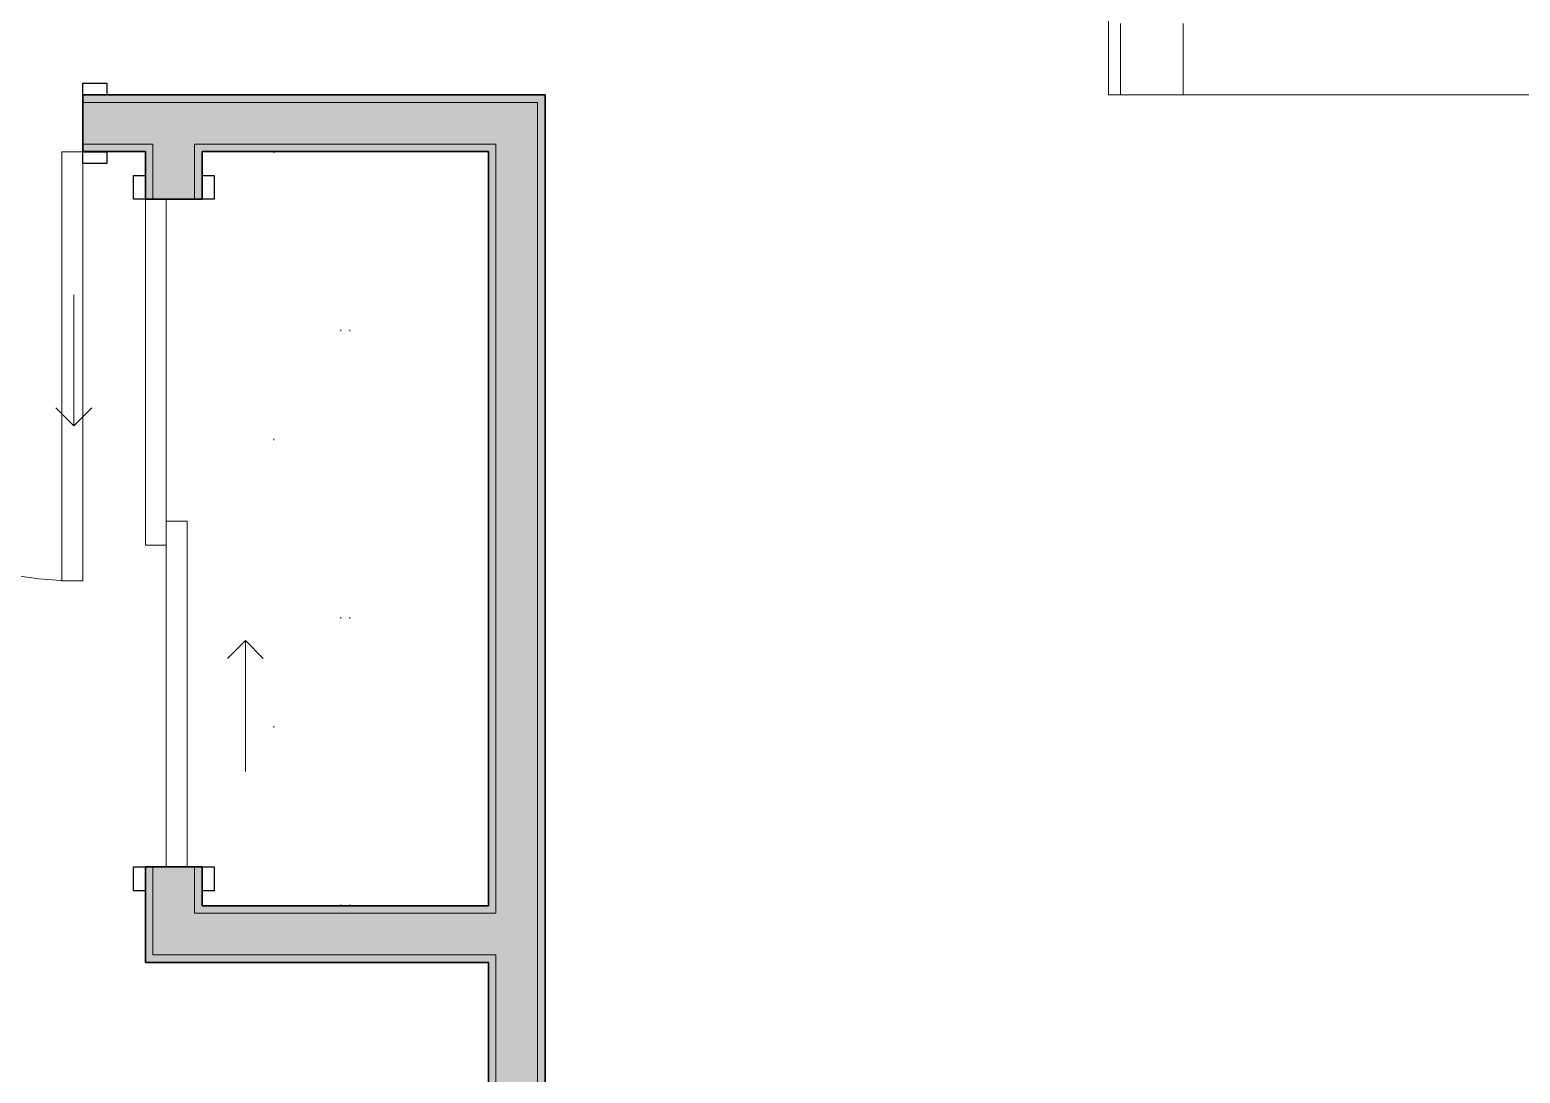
# Model space of a CAD drawing. Header units: inches. Extents: x 6 to 8416, y -388 to 6104.
# Drawn here: x 5555.7 to 5680.7, y 54.6 to 142.2 of the extents above; entities that cross this region are included whole.
import ezdxf

# ---------------------------------------------------------------- set-up
doc = ezdxf.new("R2010")
doc.units = ezdxf.units.IN
doc.header["$MEASUREMENT"] = 0
doc.linetypes.add('Dot 1_16_', pattern=[24, 0, -24])
doc.linetypes.add('Hidden 1_8_', pattern=[9, 6, -3])
for name, color, linetype, lineweight in [('A-DOOR', 31, 'Continuous', 18), ('A-DOOR-FRAM', 31, 'Continuous', 25), ('A-GENM', 13, 'Continuous', 18), ('A-WALL', 113, 'Continuous', 25), ('A-WALL-PATT', 111, 'Continuous', 35), ('I-WALL', 2, 'Continuous', 25), ('Q-CASE', 31, 'Continuous', 18)]:
    doc.layers.add(name, color=color, linetype=linetype, lineweight=lineweight)

# ---------------------------------------------------------------- blocks, each defined once
blk = doc.blocks.new('Unit-Double-Sliding-Flush-ICC ADA-AM - 56_ x 84_-FG-NR __U-S2 _ SLIDING CLOSET_-5466164-LEVEL 3 - PLAN Copy 1 Copy 1')
at = {"layer": 'A-DOOR', "lineweight": 9}
for p, q in [((10.5, 2.5), (9, 1)), ((9, 1), (10.5, -0.5)), ((20, 1), (9, 1)), ((-1, -3.875), (-1, -5.625)), ((-1, -3.875), (28, -3.875)), ((28, -3.875), (28, -5.625)), ((-28, -7.375), (-28, -5.625)), ((-28, -5.625), (-1, -5.625)), ((-1, -5.625), (1, -5.625)), ((1, -5.625), (-1, -5.625)), ((1, -7.375), (1, -5.625)), ((28, -5.625), (1, -5.625)), ((1, -7.375), (-28, -7.375)), ((-9, -13.375), (-10.5, -11.875)), ((-20, -13.375), (-9, -13.375)), ((-10.5, -14.875), (-9, -13.375))]:
    blk.add_line(p, q, dxfattribs=at)
at = {"layer": 'A-DOOR'}
for p, q in [((-1, -3.875), (28, -3.875)), ((-1, -5.625), (-1, -3.875)), ((28, -3.875), (28, -5.625)), ((-28, -5.625), (1, -5.625)), ((-28, -7.375), (-28, -5.625)), ((28, -5.625), (-1, -5.625)), ((1, -5.625), (1, -7.375)), ((1, -7.375), (-28, -7.375))]:
    blk.add_line(p, q, dxfattribs=at)
at = {"layer": 'A-DOOR-FRAM'}
for p, q in [((-30, -1.625), (-28, -1.625)), ((-30, -2.625), (-30, -1.625)), ((-28, -1.625), (-28, -2.625)), ((28, -1.625), (30, -1.625)), ((28, -2.625), (28, -1.625)), ((30, -1.625), (30, -2.625)), ((-28, -2.625), (-30, -2.625)), ((30, -2.625), (28, -2.625)), ((-30, -7.375), (-28, -7.375)), ((-30, -8.375), (-30, -7.375)), ((-28, -7.375), (-28, -8.375)), ((28, -7.375), (30, -7.375)), ((28, -8.375), (28, -7.375)), ((30, -7.375), (30, -8.375)), ((-28, -8.375), (-30, -8.375)), ((30, -8.375), (28, -8.375))]:
    blk.add_line(p, q, dxfattribs=at)
at = {"layer": 'A-DOOR-FRAM', "lineweight": 18}
for p, q in [((-30, -2.625), (-30, -1.625)), ((-30, -1.625), (-28, -1.625)), ((-28, -2.625), (-28, -1.625)), ((28, -2.625), (28, -1.625)), ((28, -1.625), (30, -1.625)), ((30, -2.625), (30, -1.625)), ((-28, -2.625), (-30, -2.625)), ((30, -2.625), (28, -2.625)), ((-30, -8.375), (-30, -7.375)), ((-30, -7.375), (-28, -7.375)), ((-28, -8.375), (-28, -7.375)), ((28, -8.375), (28, -7.375)), ((28, -7.375), (30, -7.375)), ((30, -8.375), (30, -7.375)), ((-28, -8.375), (-30, -8.375)), ((30, -8.375), (28, -8.375))]:
    blk.add_line(p, q, dxfattribs=at)
blk = doc.blocks.new('CW Closet Shelf-AM - CW Closet Shelf-AM-8361946-LEVEL 3 - PLAN Copy 1 Copy 1')
at = {"layer": 'Q-CASE', "linetype": 'Dot 1_16_', "lineweight": 9}
for p, q in [((32.36, 42), (-30.89, 42)), ((-30.89, 42), (-30.89, 24)), ((32.36, 24), (32.36, 42)), ((-30.89, 36.37), (32.36, 36.37)), ((-30.89, 35.62), (32.36, 35.62)), ((-30.89, 24), (32.36, 24))]:
    blk.add_line(p, q, dxfattribs=at)
blk = doc.blocks.new('Unit-Single-Flush-ICC ADA-AM - 36_ x 84_-NR _U-BE _ BED_-6492530-LEVEL 3 - PLAN Copy 1 Copy 1')
at = {"layer": 'A-DOOR'}
for p, q in [((16.25, -2.38), (18, -2.38)), ((16.25, -2.38), (16.25, -38.38)), ((18, -2.38), (18, -38.38)), ((16.25, -38.38), (18, -38.38))]:
    blk.add_line(p, q, dxfattribs=at)
at = {"layer": 'A-DOOR', "lineweight": 9}
blk.add_arc((18, -2.38), 36, 180, 270, dxfattribs=at)
at = {"layer": 'A-DOOR-FRAM'}
for p, q in [((-20, 2.38), (-20, 3.38)), ((-20, 3.38), (-18, 3.38)), ((-18, 3.38), (-18, 2.38)), ((18, 2.38), (18, 3.38)), ((18, 3.38), (20, 3.38)), ((20, 3.38), (20, 2.38)), ((-18, 2.38), (-20, 2.38)), ((20, 2.38), (18, 2.38)), ((-20, -2.38), (-18, -2.38)), ((-20, -3.37), (-20, -2.38)), ((-18, -2.38), (-18, -3.37)), ((18, -2.38), (20, -2.38)), ((18, -3.37), (18, -2.38)), ((20, -2.38), (20, -3.37)), ((-18, -3.37), (-20, -3.37)), ((20, -3.37), (18, -3.37))]:
    blk.add_line(p, q, dxfattribs=at)
at = {"layer": 'A-DOOR-FRAM', "lineweight": 18}
for p, q in [((-20, 3.38), (-18, 3.38)), ((-20, 3.38), (-20, 2.38)), ((-18, 3.38), (-18, 2.38)), ((18, 3.38), (20, 3.38)), ((18, 3.38), (18, 2.38)), ((20, 3.38), (20, 2.38)), ((-18, 2.38), (-20, 2.38)), ((20, 2.38), (18, 2.38)), ((-20, -3.37), (-20, -2.38)), ((-20, -2.38), (-18, -2.38)), ((-18, -3.37), (-18, -2.38)), ((18, -3.37), (18, -2.38)), ((18, -2.38), (20, -2.38)), ((20, -3.37), (20, -2.38)), ((-18, -3.37), (-20, -3.37)), ((20, -3.37), (18, -3.37))]:
    blk.add_line(p, q, dxfattribs=at)
blk = doc.blocks.new('GM IS - Type B_5 - island small AM - Type B - Island 4 - 6_ WIDE-V1122-LEVEL 3 - PLAN Copy 1 Copy 1')
at = {"layer": 'A-GENM', "lineweight": 9}
for p, q in [((0, 31.25), (-72, 31.25)), ((-72, 31.25), (-72, 0)), ((-72, 0), (-72, 31.25)), ((-72, 31.25), (0, 31.25)), ((0, 0), (0, 31.25)), ((0, 31.25), (0, 0)), ((-72, 0), (0, 0)), ((0, 0), (-72, 0))]:
    blk.add_line(p, q, dxfattribs=at)
at = {"layer": 'A-GENM', "linetype": 'Hidden 1_8_', "lineweight": 9}
for p, q in [((-71, 31.25), (-71, 0)), ((-65.75, 31.25), (-71, 31.25)), ((-71, 31.25), (-65.75, 31.25)), ((-71, 19.25), (-71, 31.25)), ((-71, 31.25), (-71, 0)), ((-65.75, 31.25), (-71, 31.25)), ((-71, 31.25), (-65.75, 31.25)), ((-71, 19.25), (-71, 31.25)), ((-71, 0), (-71, 31.25)), ((-71, 31.25), (-71, 0)), ((-71, 31.25), (-65.75, 31.25)), ((-65.75, 0), (-65.75, 31.25)), ((-65.75, 31.25), (-65.75, 18.25)), ((-65.75, 0), (-65.75, 31.25)), ((-65.75, 31.25), (-65.75, 18.25)), ((-65.75, 31.25), (-65.75, 0)), ((-6.25, 31.25), (-6.25, 0)), ((-1, 31.25), (-6.25, 31.25)), ((-6.25, 31.25), (-1, 31.25)), ((-6.25, 18.25), (-6.25, 31.25)), ((-6.25, 31.25), (-6.25, 0)), ((-6.25, 31.25), (-1, 31.25)), ((-1, 0), (-1, 31.25)), ((-1, 31.25), (-1, 19.25)), ((-1, 31.25), (-1, 0)), ((-71, 12), (-71, 19.25)), ((-71, 12), (-71, 19.25)), ((-1, 19.25), (-1, 12)), ((-6.25, 18.25), (-65.75, 18.25)), ((-65.75, 18.25), (-65.75, 13)), ((-65.75, 13), (-65.75, 18.25)), ((-65.75, 18.25), (-6.25, 18.25)), ((-65.75, 18.25), (-65.75, 13)), ((-65.75, 18.25), (-65.75, 13)), ((-65.75, 18.25), (-6.25, 18.25)), ((-6.25, 13), (-6.25, 18.25)), ((-6.25, 18.25), (-6.25, 13)), ((-6.25, 13), (-6.25, 18.25)), ((-65.75, 13), (-6.25, 13)), ((-6.25, 13), (-65.75, 13)), ((-65.75, 13), (-65.75, 0)), ((-65.75, 13), (-65.75, 0)), ((-6.25, 13), (-65.75, 13)), ((-6.25, 0), (-6.25, 13)), ((-71, 0), (-71, 12)), ((-71, 0), (-71, 12)), ((-1, 12), (-1, 0)), ((-71, 0), (-65.75, 0)), ((-65.75, 0), (-71, 0)), ((-71, 0), (-65.75, 0)), ((-65.75, 0), (-71, 0)), ((-71, 0), (-65.75, 0)), ((-6.25, 0), (-1, 0)), ((-1, 0), (-6.25, 0)), ((-6.25, 0), (-1, 0))]:
    blk.add_line(p, q, dxfattribs=at)

msp = doc.modelspace()

# ---------------------------------------------------------------- hatches: boundary and pattern name
at = {"layer": 'A-WALL-PATT', "transparency": 33554560}
h = msp.add_hatch(color=10, dxfattribs=at)
h.paths.add_polyline_path([(5598.29033733, 136.06077679), (5598.91533733, 136.06077679), (5598.91533733, 136.68577679), (5560.16533733, 136.68577679), (5560.16533733, 136.06077679)])
h.paths.add_polyline_path([(5524.16533733, 136.06077679), (5524.16533733, 136.68577679), (5464.35346563, 136.68577679), (5464.35346563, 136.06077679), (5489.52053685, 136.06077679)])
h.paths.add_polyline_path([(5428.35346563, 136.06077679), (5428.35346563, 136.68577679), (5423.54033733, 136.68577679), (5423.54033733, 136.06077679)])
h.paths.add_polyline_path([(5393.41533733, 136.06077679), (5420.04033733, 136.06077679), (5420.04033733, 136.68577679), (5393.41533733, 136.68577679)])
at = {"layer": 'A-WALL-PATT', "lineweight": 25, "transparency": 33554560}
for points in [[(5598.91533733, -23.18922321), (5598.91533733, 136.06077679), (5598.29033733, 136.06077679), (5598.29033733, -23.18922321)], [(5594.16533733, 68.06077679), (5594.16533733, 68.68577679), (5569.54033733, 68.68577679), (5569.54033733, 68.06077679)]]:
    msp.add_hatch(color=10, dxfattribs=at).paths.add_polyline_path(points)
h = msp.add_hatch(color=10, dxfattribs=at)
h.paths.add_polyline_path([(5594.16533733, 131.93577679), (5594.79033733, 131.93577679), (5594.79033733, 132.56077679), (5569.54033733, 132.56077679), (5569.54033733, 131.93577679), (5570.16533733, 131.93577679)])
h.paths.add_polyline_path([(5566.04033733, 131.93577679), (5566.04033733, 132.56077679), (5560.16533733, 132.56077679), (5560.16533733, 131.93577679), (5565.41533733, 131.93577679)])
h.paths.add_polyline_path([(5524.16533733, 131.93577679), (5524.16533733, 132.56077679), (5495.29033733, 132.56077679), (5495.29033733, 131.93577679), (5523.26303685, 131.93577679)])
h.paths.add_polyline_path([(5464.35346563, 131.93577679), (5489.79033733, 131.93577679), (5489.79033733, 132.56077679), (5464.35346563, 132.56077679)])
h.paths.add_polyline_path([(5428.35346563, 131.93577679), (5428.35346563, 132.56077679), (5419.54033733, 132.56077679), (5419.54033733, 131.93577679), (5422.03553685, 131.93577679)])
h.paths.add_polyline_path([(5415.41533733, 131.93577679), (5416.04033733, 131.93577679), (5416.04033733, 132.56077679), (5393.41533733, 132.56077679), (5393.41533733, 131.93577679)])
at = {"layer": 'A-WALL-PATT', "transparency": 33554560}
h = msp.add_hatch(color=10, dxfattribs=at)
h.paths.add_polyline_path([(5565.41533733, 64.56077679), (5566.04033733, 64.56077679), (5566.04033733, 71.93577679), (5565.41533733, 71.93577679), (5565.41533733, 68.68577679)])
h.paths.add_polyline_path([(5566.04033733, 127.93577679), (5566.04033733, 131.93577679), (5565.41533733, 131.93577679), (5565.41533733, 127.93577679)])
at = {"layer": 'A-WALL-PATT', "lineweight": 25, "transparency": 33554560}
h = msp.add_hatch(color=10, dxfattribs=at)
h.paths.add_polyline_path([(5569.54033733, 68.68577679), (5570.16533733, 68.68577679), (5570.16533733, 71.93577679), (5569.54033733, 71.93577679)])
h.paths.add_polyline_path([(5570.16533733, 127.93577679), (5570.16533733, 131.93577679), (5569.54033733, 131.93577679), (5569.54033733, 127.93577679)])
at = {"layer": 'A-WALL-PATT', "transparency": 33554560}
h = msp.add_hatch(color=10, dxfattribs=at)
h.paths.add_polyline_path([(5594.16533733, -23.18922321), (5594.79033733, -23.18922321), (5594.79033733, 64.56077679), (5594.16533733, 64.56077679), (5594.16533733, 16.20356081)])
h.paths.add_polyline_path([(5594.79033733, 68.06077679), (5594.79033733, 131.93577679), (5594.16533733, 131.93577679), (5594.16533733, 68.06077679)])
msp.add_hatch(color=10, dxfattribs=at).paths.add_polyline_path([(5594.16533733, 63.93577679), (5594.16533733, 64.56077679), (5565.41533733, 64.56077679), (5565.41533733, 63.93577679)])
at = {"layer": 'I-WALL', "transparency": 33554560}
h = msp.add_hatch(color=10, dxfattribs=at)
h.paths.add_polyline_path([(5594.79033733, 132.56077679), (5598.29033733, 132.56077679), (5598.29033733, 136.06077679), (5560.16533733, 136.06077679), (5560.16533733, 132.56077679), (5569.54033733, 132.56077679)])
h.paths.add_polyline_path([(5524.16533733, 132.56077679), (5524.16533733, 136.06077679), (5464.35346563, 136.06077679), (5464.35346563, 132.56077679), (5523.26303685, 132.56077679)])
h.paths.add_polyline_path([(5428.35346563, 132.56077679), (5428.35346563, 136.06077679), (5393.41533733, 136.06077679), (5393.41533733, 132.56077679), (5422.03553685, 132.56077679)])
h = msp.add_hatch(color=10, dxfattribs=at)
h.paths.add_polyline_path([(5569.54033733, 68.06077679), (5569.54033733, 71.93577679), (5566.04033733, 71.93577679), (5566.04033733, 68.06077679)])
h.paths.add_polyline_path([(5569.54033733, 127.93577679), (5569.54033733, 132.56077679), (5566.04033733, 132.56077679), (5566.04033733, 127.93577679)])
for points in [[(5594.79033733, -23.18922321), (5598.29033733, -23.18922321), (5598.29033733, 132.56077679), (5594.79033733, 132.56077679), (5594.79033733, 16.20356081)], [(5594.16533733, 64.56077679), (5594.79033733, 64.56077679), (5594.79033733, 68.06077679), (5566.04033733, 68.06077679), (5566.04033733, 64.56077679)]]:
    msp.add_hatch(color=10, dxfattribs=at).paths.add_polyline_path(points)

# ---------------------------------------------------------------- linework, layer by layer
at = {"layer": 'A-WALL', "lineweight": 9}
for p, q in [((5598.29033733, 136.06077679), (5560.16533733, 136.06077679)), ((5598.29033733, 136.06077679), (5598.29033733, -23.18922321)), ((5566.04033733, 132.56077679), (5560.16533733, 132.56077679)), ((5566.04033733, 132.56077679), (5566.04033733, 127.93577679)), ((5594.79033733, 132.56077679), (5569.54033733, 132.56077679)), ((5569.54033733, 132.56077679), (5569.54033733, 127.93577679)), ((5594.79033733, 132.56077679), (5594.79033733, 68.06077679)), ((5566.04033733, 64.56077679), (5566.04033733, 71.93577679)), ((5569.54033733, 71.93577679), (5569.54033733, 68.06077679)), ((5569.54033733, 68.06077679), (5594.79033733, 68.06077679)), ((5566.04033733, 64.56077679), (5594.79033733, 64.56077679)), ((5594.79033733, 64.56077679), (5594.79033733, -23.18922321))]:
    msp.add_line(p, q, dxfattribs=at)
at = {"layer": 'I-WALL', "lineweight": 35}
for p, q in [((5598.91533733, 136.68577679), (5560.16533733, 136.68577679)), ((5560.16533733, 136.68577679), (5560.16533733, 131.93577679)), ((5598.91533733, -23.18922321), (5598.91533733, 136.68577679)), ((5560.16533733, 131.93577679), (5565.41533733, 131.93577679)), ((5565.41533733, 131.93577679), (5565.41533733, 127.93577679)), ((5570.16533733, 131.93577679), (5594.16533733, 131.93577679)), ((5570.16533733, 127.93577679), (5570.16533733, 131.93577679)), ((5594.16533733, 131.93577679), (5594.16533733, 68.68577679)), ((5565.41533733, 127.93577679), (5570.16533733, 127.93577679)), ((5565.41533733, 71.93577679), (5565.41533733, 63.93577679)), ((5570.16533733, 71.93577679), (5565.41533733, 71.93577679)), ((5570.16533733, 68.68577679), (5570.16533733, 71.93577679)), ((5594.16533733, 68.68577679), (5570.16533733, 68.68577679)), ((5565.41533733, 63.93577679), (5594.16533733, 63.93577679)), ((5594.16533733, 63.93577679), (5594.16533733, -23.18922321))]:
    msp.add_line(p, q, dxfattribs=at)

# ---------------------------------------------------------------- block references
at = {"layer": 'A-DOOR'}
msp.add_blockref('Unit-Single-Flush-ICC ADA-AM - 36_ x 84_-NR _U-BE _ BED_-6492530-LEVEL 3 - PLAN Copy 1 Copy 1', (5542.16533733, 134.31077679), dxfattribs=at)
at = {"layer": 'A-DOOR', "rotation": 269.9999999999907}
msp.add_blockref('Unit-Double-Sliding-Flush-ICC ADA-AM - 56_ x 84_-FG-NR __U-S2 _ SLIDING CLOSET_-5466164-LEVEL 3 - PLAN Copy 1 Copy 1', (5572.79033733, 99.93577679), dxfattribs=at)
at = {"layer": 'A-GENM', "linetype": 'Hidden 1_8_', "lineweight": 9, "rotation": 180}
msp.add_blockref('GM IS - Type B_5 - island small AM - Type B - Island 4 - 6_ WIDE-V1122-LEVEL 3 - PLAN Copy 1 Copy 1', (5646.16533733, 167.93577679), dxfattribs=at)
at = {"layer": 'Q-CASE', "rotation": 89.99999999999335}
msp.add_blockref('CW Closet Shelf-AM - CW Closet Shelf-AM-8361946-LEVEL 3 - PLAN Copy 1 Copy 1', (5618.16533733, 99.57307187), dxfattribs=at)

doc.saveas('drawing.dxf')
